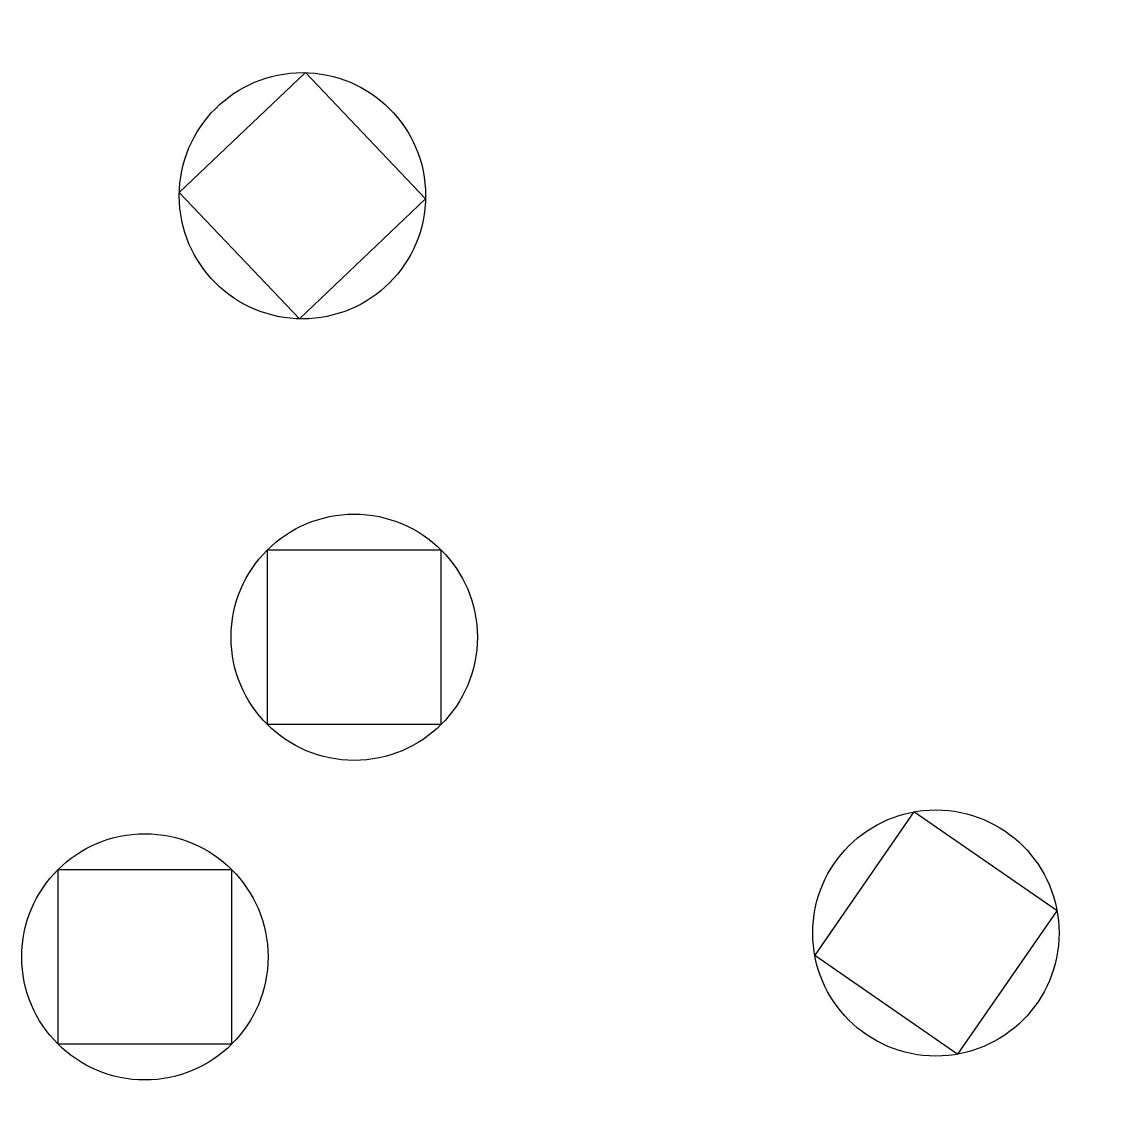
# Model space of a CAD drawing. Header units: millimetres. Extents: x -0.4 to 12.1, y -0.7 to 11.7.
import ezdxf

# ---------------------------------------------------------------- set-up
doc = ezdxf.new("R2010")
doc.units = ezdxf.units.MM

# ---------------------------------------------------------------- blocks, each defined once
blk = doc.blocks.new('CustomBlock1')
blk.add_lwpolyline([(0, 0), (2, 0), (2, 2), (0, 2)], close=True)
blk.add_circle((1, 1), 1.414)

msp = doc.modelspace()

# ---------------------------------------------------------------- linework, layer by layer
msp.add_lwpolyline([(0, 0), (2, 0), (2, 2), (0, 2)], close=True)
msp.add_circle((1, 1), 1.414)

# ---------------------------------------------------------------- block references
for p, rotation in [((2.774, 8.328), 43.56384029528629), ((8.692, 1.021), 325.3153061970253)]:
    msp.add_blockref('CustomBlock1', p, dxfattribs=dict(rotation=rotation))
msp.add_blockref('CustomBlock1', (2.404, 3.671))

doc.saveas('drawing.dxf')
